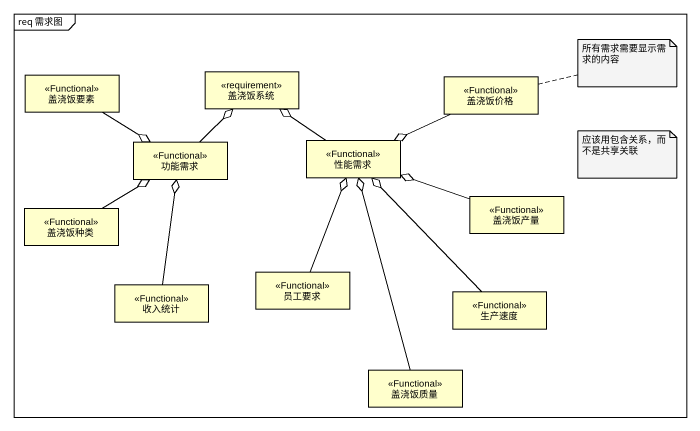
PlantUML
@startuml
mainframe req 需求图
hide circle
hide empty members
class 盖浇饭系统 <<requirement>>
class 盖浇饭要素 <<Functional>>
class 盖浇饭价格 <<Functional>>
class 功能需求 <<Functional>>
class 性能需求 <<Functional>>
class 盖浇饭种类 <<Functional>>
class 盖浇饭产量 <<Functional>>
class 收入统计 <<Functional>>
class 员工要求 <<Functional>>
class 生产速度 <<Functional>>
class 盖浇饭质量 <<Functional>>
盖浇饭要素 --o 功能需求
盖浇饭价格 -left-o 性能需求
功能需求 -up-o 盖浇饭系统
性能需求 -up-o 盖浇饭系统
盖浇饭种类 -up-o 功能需求
盖浇饭产量 -left-o 性能需求
收入统计 -up-o 功能需求
员工要求 -up-o 性能需求
生产速度 -up-o 性能需求
盖浇饭质量 -up-o 性能需求
note right of 盖浇饭价格 : 所有需求需要显示需求的内容
note as N2
  应该用包含关系，而不是共享关联
end note
@enduml
